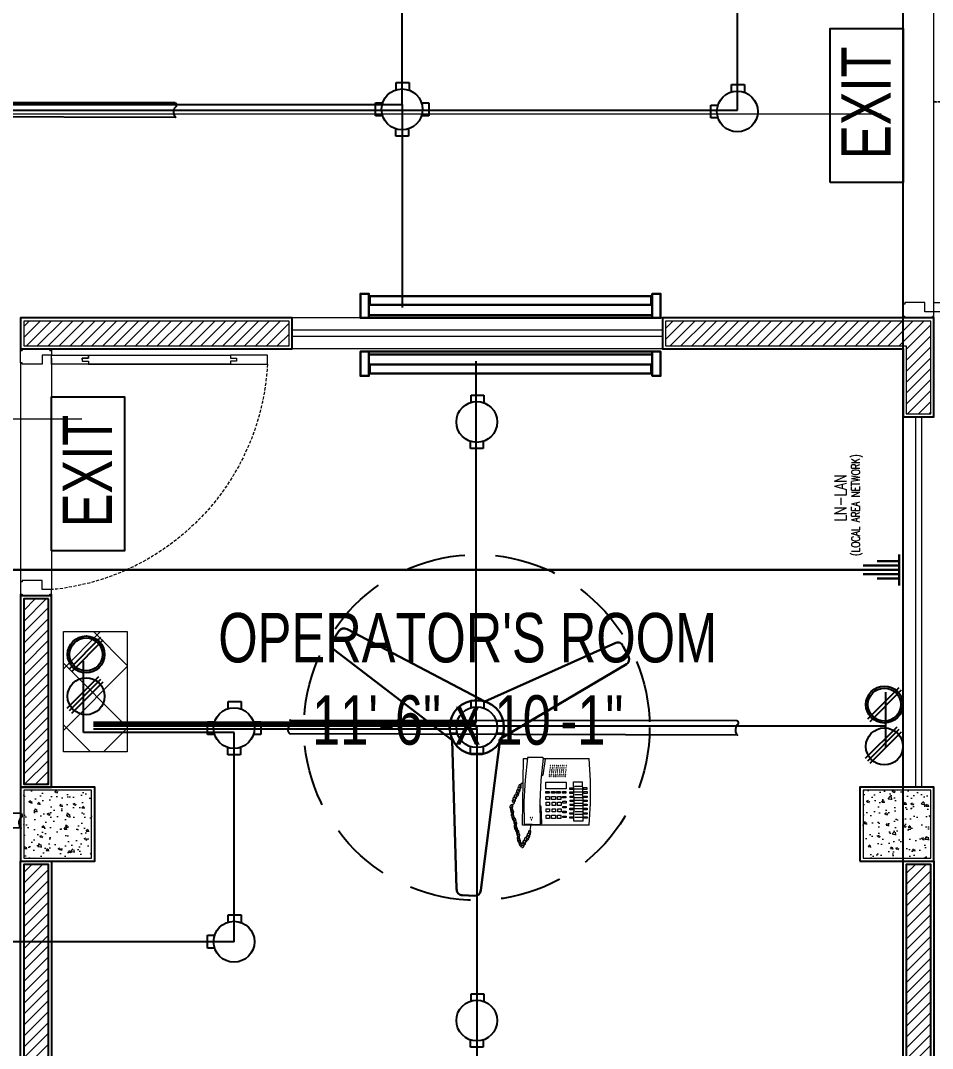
# Model space of a CAD drawing. Header units: inches. Extents: x 12 to 1105, y 9 to 782.
# Drawn here: x 710.6 to 858.3, y 354.4 to 520.8 of the extents above; entities that cross this region are included whole.
import ezdxf

# ---------------------------------------------------------------- set-up
doc = ezdxf.new("R2010")
doc.units = ezdxf.units.IN
doc.header["$MEASUREMENT"] = 0
doc.linetypes.add('DASHED', pattern=[0.75, 0.5, -0.25])
doc.linetypes.add('PHANTOMX2', pattern=[5, 2.5, -0.5, 0.5, -0.5, 0.5, -0.5])
doc.layers.get('Defpoints').update_dxf_attribs({"lineweight": 0})
for name, color, linetype in [('Cables', 7, 'Continuous'), ('COLLUM', 1, 'Continuous'), ('Layer 1', 7, 'Continuous'), ('Sockets', 7, 'Continuous'), ('wall 05', 3, 'Continuous')]:
    doc.layers.add(name, color=color, linetype=linetype)
for name, color, linetype, lineweight in [('dim-8', 18, 'Continuous', 15), ('DOOR', 115, 'Continuous', 15), ('E-CF-Ceiling-Fan', 42, 'Continuous', 30), ('E-LAN', 6, 'Continuous', 30), ('E-WTL-Wall-Tube-Light', 7, 'Continuous', 30), ('Glass', 142, 'Continuous', 9), ('grid', 9, 'Continuous', 13), ('HACTH', 8, 'Continuous', 9), ('Parapet', 6, 'Continuous', 15), ('Plaster Line', 5, 'Continuous', 15), ('Switchboard', 30, 'Continuous', 13), ('Text', 252, 'Continuous', 15), ('WINDOW', 140, 'Continuous', 9)]:
    doc.layers.add(name, color=color, linetype=linetype, lineweight=lineweight)
doc.styles.add('Swiss721', font='swisscl.ttf')
doc.styles.add('TAVE1', font='ROMANS.shx', dxfattribs={"width": 0.75})
pattern_1 = [(45, (-139377.4694, -171258.5526), (-0.8838834765, 0.8838834765), [])]

# ---------------------------------------------------------------- blocks, each defined once
blk = doc.blocks.new('A$C0AFB10A6')
at = {"layer": 'Defpoints'}
for points in [[(0.25, 72), (0.25, 71.75), (0, 71.75), (0, 72)], [(5, 72), (5, 71.75), (4.75, 71.75), (4.75, 72)], [(0.25, 2), (0.25, 2.25), (0, 2.25), (0, 2)], [(5, 2), (5, 2.25), (4.75, 2.25), (4.75, 2)]]:
    blk.add_lwpolyline(points, close=True, dxfattribs=at)
at = {"layer": 'DOOR'}
for points in [[(5, 71), (3.5, 71), (3.5, 69.5), (0.25, 69.5), (0.25, 69.75), (0, 69.75), (0, 71.75), (0.25, 71.75), (0.25, 72), (4.75, 72), (4.75, 71.75), (5, 71.75), (5, 71)], [(10, 70.25), (10, 70), (11, 70), (11, 69.5), (5, 69.5), (5, 71), (11, 71), (11, 70.5), (10, 70.5), (10, 70.25), (10, 70.5), (11, 70.5), (11, 71), (32, 71), (32, 70.5), (33, 70.5), (33, 70), (32, 70), (32, 69.5), (11, 69.5), (40, 69.5), (40, 70), (35.99, 70.5), (35.99, 71), (32, 71)], [(5, 3), (3.5, 3), (3.5, 4.5), (0.25, 4.5), (0.25, 4.25), (0, 4.25), (0, 2.25), (0.25, 2.25), (0.25, 2), (4.75, 2), (4.75, 2.25), (5, 2.25), (5, 3)], [(10, 3.75), (10, 3.5), (11, 3.5), (11, 3), (5, 3), (5, 4.5), (11, 4.5), (11, 4), (10, 4), (10, 3.75), (10, 4), (11, 4), (11, 4.5), (32, 4.5), (32, 4), (33, 4), (33, 3.5), (32, 3.5), (32, 3), (11, 3), (40, 3), (40, 3.5), (35.99, 4), (35.99, 4.5), (32, 4.5)]]:
    blk.add_lwpolyline(points, dxfattribs=at)
at = {"layer": 'DOOR', "linetype": 'DASHED', "lineweight": 0}
for centre, start, end in [((5.83, 71.2), 268.6039, 357.1539), ((5.83, 2.8), 2.8461, 91.3961)]:
    blk.add_arc(centre, 34.21, start, end, dxfattribs=at)
at = {"layer": 'HACTH', "lineweight": 0, "ltscale": 10}
for p, q in [((5, 3), (5, 71)), ((0, 3.03), (0, 69.75))]:
    blk.add_line(p, q, dxfattribs=at)
blk = doc.blocks.new('A$C5AAA0143')
at = {"layer": 'Defpoints'}
for points in [[(-39.75, 5), (-40, 5), (-40, 4.75), (-39.75, 4.75)], [(0, 5), (-0.25, 5), (-0.25, 4.75), (0, 4.75)], [(-39.75, 0.25), (-40, 0.25), (-40, 0), (-39.75, 0)], [(0, 0.25), (-0.25, 0.25), (-0.25, 0), (0, 0)]]:
    blk.add_lwpolyline(points, close=True, dxfattribs=at)
at = {"layer": 'DOOR'}
for points in [[(-1.75, 10), (-2, 10), (-2, 11), (-2.5, 11), (-2.5, 5), (-1, 5), (-1, 11), (-1.5, 11), (-1.5, 10), (-1.75, 10), (-1.5, 10), (-1.5, 11), (-1, 11), (-1, 33.99), (-1.5, 33.99), (-1.5, 34.99), (-2, 34.99), (-2, 33.99), (-2.5, 33.99), (-2.5, 11), (-2.5, 39.99), (-1, 39.99), (-1, 33.99)], [(-39, 5), (-39, 3.5), (-37.5, 3.5), (-37.5, 0.25), (-37.75, 0.25), (-37.75, 0), (-39.75, 0), (-39.75, 0.25), (-40, 0.25), (-40, 4.75), (-39.75, 4.75), (-39.75, 5), (-39, 5)], [(-1, 5), (-1, 3.5), (-2.5, 3.5), (-2.5, 0.25), (-2.25, 0.25), (-2.25, 0), (-0.25, 0), (-0.25, 0.25), (0, 0.25), (0, 4.75), (-0.25, 4.75), (-0.25, 5), (-1, 5)]]:
    blk.add_lwpolyline(points, dxfattribs=at)
at = {"layer": 'DOOR', "linetype": 'DASHED', "lineweight": 0}
blk.add_arc((-0.49, 1.36), 38.68, 92.9729, 174.603, dxfattribs=at)
at = {"layer": 'HACTH', "lineweight": 0, "ltscale": 10}
for p, q in [((-1.5, 5), (-39, 5)), ((-2.25, 0), (-37.75, 0))]:
    blk.add_line(p, q, dxfattribs=at)
blk = doc.blocks.new('CF')
for p, q in [((-23.84, 14.22), (-22.76, 15.89)), ((1.35, 4.29), (-21.39, 16.19)), ((1.35, 4.29), (22.9, 13.97)), ((-4.07, -2.11), (-23.55, 12.84)), ((24.1, 13.48), (25.01, 11.71)), ((3.87, -1.9), (24.71, 10.43)), ((-4.07, -2.11), (-3.33, -26.62)), ((3.87, -1.9), (0.65, -26.82)), ((-0.39, -27.76), (-2.38, -27.66))]:
    blk.add_line(p, q)
for radius in [4.48, 0.0888]:
    blk.add_circle((0, 0), radius)
for centre, radius, start, end in [((-21.93, 15.35), 0.996, 57.1351, 147.1351), ((-23.01, 13.68), 0.996, 147.1351, 237.1351), ((23.21, 13.03), 0.996, 27.1351, 117.1351), ((24.09, 11.25), 1.03, 299.2548, 26.4357), ((-2.33, -26.67), 0.996, 177.1351, 267.1351), ((-0.34, -26.77), 0.996, 267.1351, 357.1351)]:
    blk.add_arc(centre, radius, start, end)
blk = doc.blocks.new('A$C63C712C3')
at = {"ltscale": 2}
for p, q in [((39.8, 42), (33.8, 42)), ((39.8, 15.9), (33.8, 15.9)), ((1230.6, 42), (1236.6, 42)), ((1230.6, 15.9), (1236.6, 15.9))]:
    blk.add_line(p, q, dxfattribs=at)
for points in [[(35.5, 102.6), (0, 102.6), (0, 0), (35.5, 0)], [(35.5, 102.6), (1235.5, 102.6), (1235.5, 90.2), (35.5, 90.2)], [(1235.5, 102.6), (1270.9, 102.6), (1270.9, 0), (1235.5, 0)], [(39.8, 47.6), (1230.6, 47.6), (1230.6, 10.1), (39.8, 10.1)]]:
    blk.add_lwpolyline(points, close=True, dxfattribs=at)
blk = doc.blocks.new('TELEPHONE')
at = {"layer": 'Layer 1', "lineweight": 9}
for points in [[(10.26, 13.32), (10.14, 13.32), (10.08, 13.26), (10.02, 13.26), (9.96, 13.2), (9.9, 13.14), (9.84, 13.08), (9.78, 12.96), (9.78, 12.84), (9.84, 12.72), (9.84, 12.66), (9.9, 12.6), (9.96, 12.54)], [(10.5, 13.62), (10.32, 13.62), (10.26, 13.56), (10.2, 13.5), (10.08, 13.38), (10.08, 13.02), (10.14, 12.9), (10.2, 12.84)], [(10.44, 13.08), (10.44, 13.14), (10.38, 13.2), (10.32, 13.26), (10.26, 13.26), (10.2, 13.32), (10.14, 13.32)], [(10.74, 14.04), (10.68, 14.04), (10.56, 13.98), (10.5, 13.98), (10.32, 13.8), (10.32, 13.5), (10.38, 13.38), (10.38, 13.32), (10.44, 13.26)], [(10.44, 13.26), (10.68, 13.26), (10.68, 13.38), (10.74, 13.38)], [(10.92, 14.4), (10.74, 14.4), (10.62, 14.34), (10.62, 14.28), (10.56, 14.22), (10.5, 14.1), (10.5, 13.86), (10.56, 13.8), (10.62, 13.74), (10.68, 13.68)], [(10.68, 13.5), (10.68, 13.56), (10.62, 13.62), (10.5, 13.62)], [(10.92, 13.92), (10.86, 13.98), (10.8, 14.04), (10.68, 14.04)], [(10.68, 13.68), (10.74, 13.68), (10.74, 13.62), (10.8, 13.62), (10.8, 13.68), (10.86, 13.68), (10.92, 13.74), (10.92, 13.8)], [(10.74, 13.38), (10.74, 13.44), (10.68, 13.5)], [(10.8, 14.1), (10.8, 14.04), (10.98, 14.04), (10.98, 14.1), (11.04, 14.1), (11.04, 14.34)], [(11.1, 13.5), (11.16, 13.5), (11.28, 13.62), (11.28, 13.68), (11.34, 13.68), (11.34, 13.98), (11.28, 13.98), (11.28, 14.04), (11.22, 14.1), (11.16, 14.1), (11.1, 14.16), (10.92, 14.16), (10.86, 14.1), (10.8, 14.1)], [(10.92, 13.8), (10.92, 13.92)], [(11.1, 13.8), (11.04, 13.8), (11.04, 13.74), (10.98, 13.68), (10.98, 13.62), (11.04, 13.56)], [(11.04, 13.56), (11.04, 13.5), (11.1, 13.5)], [(11.16, 13.2), (11.28, 13.2), (11.34, 13.26), (11.46, 13.38), (11.46, 13.56), (11.4, 13.62), (11.4, 13.68), (11.34, 13.74), (11.28, 13.74), (11.28, 13.8), (11.1, 13.8)], [(11.22, 13.5), (11.16, 13.5), (11.1, 13.44)], [(11.1, 13.44), (11.1, 13.26)], [(11.22, 12.96), (11.22, 12.9), (11.4, 12.9), (11.46, 12.96), (11.52, 13.02), (11.52, 13.08), (11.58, 13.14), (11.58, 13.32), (11.52, 13.38), (11.52, 13.44), (11.46, 13.44), (11.4, 13.5), (11.16, 13.5)], [(9.66, 12.06), (9.54, 12.06), (9.42, 11.94), (9.42, 11.7), (9.48, 11.7), (9.48, 11.64), (9.6, 11.64)], [(9.9, 12.48), (9.72, 12.48), (9.48, 12.24), (9.48, 11.88), (9.6, 11.76)], [(10.02, 12.9), (9.9, 12.9), (9.78, 12.84), (9.72, 12.78), (9.66, 12.72), (9.66, 12.66), (9.6, 12.6), (9.6, 12.36), (9.66, 12.24), (9.66, 12.18), (9.72, 12.12)], [(9.6, 11.76), (9.66, 11.7), (9.78, 11.7), (9.78, 11.76), (9.84, 11.76), (9.84, 11.82)], [(9.84, 12), (9.78, 12.06), (9.66, 12.06)], [(9.72, 12.12), (9.96, 12.12), (9.96, 12.18), (10.02, 12.24)], [(9.96, 12.36), (9.96, 12.48), (9.78, 12.48)], [(9.84, 11.82), (9.84, 12)], [(10.02, 12.24), (10.02, 12.3), (9.96, 12.36)], [(10.2, 12.78), (10.14, 12.84), (10.14, 12.9), (10.02, 12.9)], [(10.2, 12.84), (10.38, 12.84), (10.44, 12.9), (10.44, 12.96)], [(10.44, 12.96), (10.44, 13.08)], [(11.1, 13.26), (11.1, 13.2), (11.16, 13.2)], [(11.34, 13.2), (11.28, 13.2), (11.28, 13.14), (11.22, 13.14), (11.22, 12.96)], [(11.34, 12.6), (11.28, 12.54), (11.22, 12.48), (11.22, 12.3)], [(11.22, 12.3), (11.28, 12.3), (11.28, 12.24)], [(11.4, 12.84), (11.28, 12.84), (11.28, 12.78)], [(11.28, 12.24), (11.34, 12.24), (11.4, 12.3), (11.46, 12.3), (11.52, 12.36), (11.52, 12.42), (11.58, 12.48), (11.58, 12.66), (11.52, 12.72), (11.52, 12.78), (11.46, 12.84), (11.4, 12.84)], [(11.28, 12.78), (11.28, 12.66), (11.34, 12.6)], [(11.34, 12.6), (11.46, 12.6), (11.52, 12.66), (11.58, 12.72), (11.64, 12.78), (11.64, 13.02), (11.58, 13.08), (11.52, 13.14), (11.46, 13.2), (11.34, 13.2)], [(11.4, 11.94), (11.46, 11.94), (11.52, 12), (11.58, 12), (11.64, 12.06), (11.64, 12.12), (11.7, 12.18), (11.7, 12.42), (11.64, 12.42), (11.64, 12.48), (11.58, 12.54), (11.52, 12.54), (11.46, 12.6), (11.34, 12.6)], [(11.4, 12.24), (11.34, 12.18), (11.34, 12.06), (11.4, 12)], [(11.46, 11.64), (11.52, 11.64), (11.58, 11.7), (11.64, 11.7), (11.7, 11.76), (11.7, 11.82), (11.76, 11.88), (11.76, 12.06), (11.7, 12.12), (11.7, 12.18), (11.64, 12.24), (11.58, 12.24), (11.52, 12.3), (11.46, 12.3), (11.4, 12.24)], [(11.4, 12), (11.4, 11.94)], [(11.46, 11.94), (11.4, 11.88), (11.4, 11.7)], [(11.4, 11.7), (11.46, 11.7), (11.46, 11.64)], [(11.52, 12), (11.46, 11.94)], [(11.64, 11.28), (11.76, 11.28), (11.82, 11.34), (11.88, 11.4), (11.88, 11.46), (11.94, 11.52), (11.94, 11.7), (11.88, 11.76), (11.88, 11.82), (11.82, 11.82), (11.76, 11.88), (11.52, 11.88)], [(11.7, 11.7), (11.7, 11.64), (11.64, 11.64)], [(0, 10.8), (-0.24, 7.2), (-0.24, 3.6), (0, 0)], [(0, 10.8), (10.8, 10.8)], [(0.96, 10.14), (2.46, 10.14)], [(0.96, 10.14), (0.96, 6.96), (1.08, 3.78)], [(2.46, 10.14), (2.4, 6.96), (2.52, 3.78)], [(7.44, -0.06), (7.8, 3.48), (7.98, 7.02), (7.92, 10.62)], [(7.68, 10.5), (7.92, 10.68)], [(7.68, 10.5), (7.74, 7.8), (7.98, 7.5)], [(7.98, 10.68), (7.92, 10.68), (7.92, 10.62)], [(10.44, 10.56), (7.98, 10.68)], [(9.42, 10.68), (9.6, 11.64)], [(9.96, -0.12), (10.38, 3.42), (10.56, 6.96), (10.5, 10.5)], [(10.5, 10.5), (10.5, 10.56), (10.44, 10.56)], [(10.8, 10.8), (10.62, 0)], [(11.64, 11.58), (11.58, 11.52)], [(11.58, 11.52), (11.58, 11.34)], [(11.58, 11.34), (11.58, 11.28), (11.64, 11.28)], [(11.76, 10.98), (11.82, 10.98), (11.88, 11.04), (11.94, 11.04), (12, 11.1), (12, 11.16), (12.06, 11.22), (12.06, 11.4), (12, 11.46), (12, 11.52), (11.94, 11.52), (11.88, 11.58), (11.82, 11.58), (11.76, 11.64), (11.7, 11.64), (11.64, 11.58), (11.7, 11.58)], [(11.76, 11.28), (11.7, 11.22), (11.7, 11.04)], [(11.7, 11.04), (11.76, 10.98)], [(11.76, 10.62), (11.7, 10.56), (11.7, 10.38)], [(11.7, 10.38), (11.76, 10.38), (11.76, 10.32)], [(11.82, 11.34), (11.82, 11.28), (11.76, 11.28)], [(11.88, 10.92), (11.76, 10.92), (11.76, 10.86)], [(11.76, 10.32), (11.82, 10.32), (11.88, 10.38), (11.94, 10.38), (12, 10.44), (12, 10.5), (12.06, 10.56), (12.06, 10.74), (12, 10.8), (12, 10.86), (11.94, 10.92), (11.88, 10.92)], [(11.76, 10.86), (11.76, 10.74)], [(11.76, 10.74), (11.82, 10.68)], [(11.82, 10.68), (11.76, 10.62)], [(11.82, 10.68), (11.94, 10.68), (12.06, 10.8), (12.12, 10.86), (12.12, 11.1), (12.06, 11.16), (12, 11.22), (12, 11.28), (11.88, 11.28), (11.82, 11.34)], [(11.88, 10.08), (11.88, 10.02), (11.94, 10.02), (12, 10.08), (12.06, 10.08), (12.12, 10.14), (12.12, 10.2), (12.18, 10.26), (12.18, 10.5), (12.12, 10.5), (12.12, 10.56), (12.06, 10.62), (12, 10.62), (11.94, 10.68), (11.82, 10.68)], [(11.94, 10.38), (11.88, 10.38), (11.88, 10.32), (11.82, 10.26), (11.82, 10.14), (11.88, 10.08)], [(11.94, 10.02), (11.88, 9.96), (11.88, 9.84), (11.94, 9.78), (11.94, 9.72)], [(11.94, 9.72), (12, 9.72), (12.06, 9.78), (12.12, 9.78), (12.18, 9.84), (12.18, 9.9), (12.24, 9.96), (12.24, 10.2), (12.18, 10.2), (12.18, 10.26), (12.12, 10.32), (12.06, 10.32), (12, 10.38), (11.94, 10.38)], [(12, 10.08), (11.94, 10.02)], [(12.12, 9.42), (12.18, 9.42), (12.24, 9.48), (12.3, 9.48), (12.36, 9.54), (12.42, 9.6), (12.42, 9.84), (12.36, 9.9), (12.36, 9.96), (12.3, 9.96), (12.24, 10.02), (12.18, 10.02), (12.12, 10.08), (12.06, 10.08), (12, 10.02)], [(0.84, 9.42), (0.3, 9.42), (0.3, 9.66), (0.84, 9.66)], [(0.84, 8.76), (0.3, 8.76), (0.3, 9), (0.84, 9)], [(0.84, 9.66), (0.84, 9.42)], [(0.84, 9), (0.84, 8.76)], [(2.28, 9.48), (1.08, 9.48)], [(2.28, 9), (1.08, 9)], [(2.28, 8.58), (1.08, 8.58)], [(3.12, 9.42), (2.58, 9.42), (2.58, 9.66), (3.12, 9.66)], [(3.12, 8.76), (2.58, 8.76), (2.58, 9), (3.12, 9)], [(3.12, 9.66), (3.12, 9.42)], [(3.12, 9), (3.12, 8.76)], [(4.26, 9.3), (3.72, 9.3), (3.72, 9.54), (4.26, 9.54)], [(4.26, 8.52), (3.72, 8.52), (3.72, 8.76), (4.26, 8.76)], [(4.26, 9.54), (4.26, 9.3)], [(4.26, 8.76), (4.26, 8.52)], [(4.5, 8.64), (5.04, 8.64)], [(4.5, 8.16), (4.5, 8.64)], [(4.56, 9.72), (5.1, 9.72)], [(4.56, 9.18), (4.56, 9.72)], [(5.1, 9.18), (4.56, 9.18)], [(5.04, 8.64), (5.04, 8.16)], [(5.1, 9.72), (5.1, 9.18)], [(6.06, 9.18), (5.46, 9.18), (5.46, 9.72), (6.06, 9.72)], [(6, 8.16), (5.46, 8.16), (5.46, 8.64), (6, 8.64)], [(6, 8.64), (6, 8.16)], [(6.06, 9.72), (6.06, 9.18)], [(6.96, 9.18), (6.42, 9.18), (6.42, 9.72), (6.96, 9.72)], [(6.96, 8.16), (6.42, 8.16), (6.42, 8.64), (6.96, 8.64)], [(6.96, 9.72), (6.96, 9.18)], [(6.96, 8.64), (6.96, 8.16)], [(9.24, 9.6), (9.18, 9.6), (9.18, 9.54), (9.24, 9.54), (9.24, 9.6)], [(9.18, 9.6), (9.18, 9.6)], [(9.3, 9.9), (9.36, 9.84), (9.36, 9.9), (9.3, 9.9)], [(9.54, 9.6), (9.48, 9.6), (9.48, 9.54), (9.54, 9.54), (9.54, 9.6)], [(9.48, 9.6), (9.48, 9.6)], [(12.12, 9.72), (12.06, 9.66), (12.06, 9.48)], [(12.06, 9.48), (12.12, 9.48), (12.12, 9.42)], [(12.18, 9.78), (12.12, 9.72)], [(12.3, 9.48), (12.3, 9.42), (12.24, 9.42), (12.24, 9.36), (12.18, 9.3), (12.18, 9.24), (12.24, 9.18)], [(12.3, 8.82), (12.24, 8.76), (12.24, 8.7), (12.18, 8.64), (12.18, 8.58), (12.24, 8.52)], [(12.36, 9.06), (12.3, 9.06), (12.24, 9)], [(12.24, 9), (12.24, 8.94), (12.3, 8.88), (12.3, 8.82), (12.36, 8.82)], [(12.24, 8.52), (12.24, 8.46), (12.3, 8.46)], [(12.36, 8.82), (12.42, 8.82), (12.42, 8.88), (12.48, 8.88), (12.6, 9), (12.6, 9.24), (12.54, 9.3), (12.54, 9.36), (12.48, 9.42), (12.42, 9.42), (12.36, 9.48), (12.3, 9.48)], [(12.3, 8.46), (12.36, 8.46), (12.42, 8.52), (12.48, 8.58), (12.54, 8.64), (12.54, 8.94), (12.42, 9.06), (12.36, 9.06)], [(12.42, 8.52), (12.36, 8.46)], [(12.36, 8.46), (12.36, 8.22)], [(0.84, 8.04), (0.3, 8.04), (0.3, 8.28), (0.84, 8.28)], [(0.84, 7.38), (0.3, 7.38), (0.3, 7.62), (0.84, 7.62)], [(0.84, 6.72), (0.3, 6.72), (0.3, 6.96), (0.84, 6.96)], [(0.84, 8.28), (0.84, 8.04)], [(0.84, 7.62), (0.84, 7.38)], [(0.84, 6.96), (0.84, 6.72)], [(2.28, 8.1), (1.08, 8.1)], [(2.28, 7.62), (1.08, 7.62)], [(2.28, 7.2), (1.08, 7.2)], [(2.28, 6.72), (1.08, 6.72)], [(3.06, 7.38), (2.52, 7.38), (2.52, 7.62), (3.06, 7.62)], [(3.06, 6.72), (2.52, 6.72), (2.52, 6.96), (3.06, 6.96)], [(3.12, 8.04), (2.58, 8.04), (2.58, 8.28), (3.12, 8.28)], [(3.06, 7.62), (3.06, 7.38)], [(3.06, 6.96), (3.06, 6.72)], [(3.12, 8.28), (3.12, 8.04)], [(4.26, 7.74), (3.72, 7.74), (3.72, 7.98), (4.26, 7.98)], [(4.26, 6.9), (3.72, 6.9), (3.72, 7.2), (4.26, 7.2)], [(4.26, 7.98), (4.26, 7.74)], [(4.26, 7.2), (4.26, 6.9)], [(5.04, 8.16), (4.5, 8.16)], [(4.5, 7.62), (5.1, 7.62)], [(4.5, 7.08), (4.5, 7.62)], [(5.1, 7.08), (4.5, 7.08)], [(5.1, 7.62), (5.1, 7.08)], [(6, 7.08), (5.46, 7.08), (5.46, 7.62), (6, 7.62)], [(6, 7.62), (6, 7.08)], [(6.96, 7.08), (6.42, 7.08), (6.42, 7.62), (6.96, 7.62)], [(6.96, 7.62), (6.96, 7.08)], [(12.18, 6.66), (12.06, 6.66), (12, 6.6), (11.94, 6.6), (11.88, 6.54), (11.82, 6.48), (11.76, 6.42), (11.76, 6.36), (11.7, 6.24), (11.7, 6.18), (11.76, 6.12), (11.76, 6), (11.88, 5.88)], [(12.36, 7.08), (12.3, 7.02), (12.12, 7.02), (12.06, 6.96), (12, 6.9), (11.94, 6.84), (11.94, 6.48), (12, 6.42), (12, 6.36), (12.06, 6.3)], [(12.36, 7.44), (12.3, 7.44), (12.12, 7.26), (12.12, 7.2), (12.06, 7.14), (12.06, 6.9), (12.12, 6.84), (12.18, 6.78), (12.24, 6.72)], [(12.3, 6.54), (12.3, 6.6), (12.24, 6.6), (12.24, 6.66), (12.12, 6.66)], [(12.48, 6.96), (12.42, 6.96), (12.42, 7.02), (12.36, 7.02), (12.36, 7.08), (12.3, 7.08), (12.24, 7.02)], [(12.24, 6.72), (12.24, 6.66), (12.36, 6.66), (12.36, 6.72), (12.42, 6.72), (12.48, 6.78), (12.48, 6.84)], [(12.36, 8.22), (12.36, 8.16), (12.42, 8.16)], [(12.48, 7.86), (12.42, 7.86), (12.36, 7.8)], [(12.36, 7.8), (12.36, 7.5), (12.42, 7.5)], [(12.42, 7.5), (12.6, 7.5), (12.72, 7.62), (12.78, 7.62), (12.78, 7.68), (12.84, 7.74), (12.84, 7.92), (12.78, 7.98), (12.78, 8.04), (12.72, 8.1), (12.66, 8.16), (12.6, 8.16), (12.48, 8.22)], [(12.48, 8.22), (12.42, 8.22), (12.42, 8.16)], [(12.42, 8.16), (12.42, 7.92)], [(12.42, 7.92), (12.42, 7.86), (12.48, 7.86)], [(12.48, 6.84), (12.48, 6.96)], [(0.84, 6.06), (0.3, 6.06), (0.3, 6.3), (0.84, 6.3)], [(0.84, 5.34), (0.3, 5.34), (0.3, 5.64), (0.84, 5.64)], [(0.84, 6.3), (0.84, 6.06)], [(0.84, 5.64), (0.84, 5.34)], [(2.28, 6.3), (1.08, 6.3)], [(2.28, 5.82), (1.08, 5.82)], [(2.34, 5.4), (1.08, 5.4)], [(3.06, 6.06), (2.52, 6.06), (2.52, 6.3), (3.06, 6.3)], [(3.12, 5.4), (2.58, 5.4), (2.58, 5.64), (3.12, 5.64)], [(3.06, 6.3), (3.06, 6.06)], [(3.12, 5.64), (3.12, 5.4)], [(4.32, 6.12), (3.78, 6.12), (3.78, 6.36), (4.32, 6.36)], [(4.32, 5.34), (3.78, 5.34), (3.78, 5.58), (4.32, 5.58)], [(4.32, 6.36), (4.32, 6.12)], [(4.32, 5.58), (4.32, 5.34)], [(4.56, 6.6), (5.1, 6.6)], [(4.56, 6.12), (4.56, 6.6)], [(5.1, 6.12), (4.56, 6.12)], [(4.68, 5.58), (5.28, 5.58)], [(4.68, 5.34), (4.68, 5.58)], [(5.28, 5.34), (4.68, 5.34)], [(5.1, 6.6), (5.1, 6.12)], [(5.28, 5.58), (5.28, 5.34)], [(6.06, 6.12), (5.46, 6.12), (5.46, 6.6), (6.06, 6.6)], [(6.06, 5.34), (5.52, 5.34), (5.52, 5.58), (6.06, 5.58)], [(6.06, 6.6), (6.06, 6.12)], [(6.06, 5.58), (6.06, 5.34)], [(7.02, 6.12), (6.42, 6.12), (6.42, 6.6), (7.02, 6.6)], [(7.02, 5.34), (6.48, 5.34), (6.48, 5.58), (7.02, 5.58)], [(7.02, 6.6), (7.02, 6.12)], [(7.02, 5.58), (7.02, 5.34)], [(11.46, 5.04), (11.34, 5.04), (11.28, 4.98), (11.22, 4.98), (10.98, 4.74), (10.98, 4.56), (11.04, 4.5), (11.04, 4.38), (11.16, 4.26)], [(11.58, 5.46), (11.52, 5.46), (11.4, 5.4), (11.34, 5.4), (11.28, 5.34), (11.22, 5.28), (11.16, 5.22), (11.16, 4.8), (11.28, 4.68)], [(11.76, 5.82), (11.64, 5.82), (11.52, 5.76), (11.46, 5.76), (11.4, 5.7), (11.4, 5.58), (11.34, 5.52), (11.34, 5.28), (11.4, 5.22), (11.46, 5.16), (11.46, 5.1)], [(11.52, 4.92), (11.52, 4.98), (11.46, 4.98), (11.46, 5.04), (11.34, 5.04)], [(11.94, 6.24), (11.76, 6.24), (11.7, 6.18), (11.46, 5.94), (11.46, 5.76), (11.52, 5.7), (11.52, 5.64), (11.58, 5.52), (11.64, 5.52)], [(11.46, 5.1), (11.52, 5.1), (11.52, 5.04), (11.64, 5.04), (11.64, 5.1), (11.7, 5.1), (11.7, 5.16), (11.76, 5.16), (11.76, 5.22)], [(11.76, 5.34), (11.7, 5.34), (11.7, 5.4), (11.64, 5.4), (11.64, 5.46), (11.52, 5.46)], [(11.64, 5.52), (11.64, 5.46), (11.82, 5.46), (11.82, 5.52), (11.88, 5.52), (11.88, 5.7)], [(11.88, 5.7), (11.88, 5.76), (11.82, 5.76), (11.82, 5.82), (11.7, 5.82)], [(11.76, 5.22), (11.76, 5.34)], [(12.12, 6.12), (12.12, 6.18), (12.06, 6.18), (12.06, 6.24), (11.94, 6.24)], [(12.06, 6.3), (12.12, 6.3), (12.18, 6.24), (12.24, 6.3), (12.3, 6.3), (12.3, 6.36), (12.36, 6.42), (12.36, 6.48), (12.3, 6.54)], [(0.9, 4.68), (0.36, 4.68), (0.36, 4.98), (0.9, 4.98)], [(0.9, 4.98), (0.9, 4.68)], [(2.52, 3.78), (1.08, 3.78)], [(2.34, 4.92), (1.14, 4.92)], [(2.34, 4.44), (1.14, 4.44)], [(3.12, 4.74), (2.58, 4.74), (2.58, 4.98), (3.12, 4.98)], [(3.12, 4.98), (3.12, 4.74)], [(3.72, 4.92), (7.02, 4.92)], [(3.72, 3.84), (3.72, 4.92)], [(7.02, 3.84), (3.72, 3.84)], [(7.02, 4.92), (7.02, 3.84)], [(11.1, 4.14), (10.68, 3.84)], [(11.22, 4.62), (11.1, 4.62), (10.98, 4.5), (10.98, 4.26), (11.04, 4.2), (11.1, 4.2), (11.1, 4.14)], [(11.16, 4.26), (11.34, 4.26), (11.34, 4.32), (11.4, 4.32), (11.4, 4.5)], [(11.4, 4.5), (11.4, 4.56), (11.34, 4.56), (11.34, 4.62), (11.22, 4.62)], [(11.28, 4.68), (11.52, 4.68), (11.52, 4.8)], [(11.52, 4.8), (11.52, 4.92)], [(3.72, 1.8), (3.78, 1.8), (3.78, 1.86), (3.72, 1.86), (3.72, 1.8)], [(3.78, 2.16), (3.84, 2.16), (3.84, 2.22), (3.78, 2.22), (3.78, 2.16)], [(3.84, 2.82), (3.9, 2.82), (3.9, 2.88), (3.84, 2.88), (3.84, 2.82)], [(4.08, 1.8), (4.14, 1.8), (4.14, 1.86), (4.08, 1.86), (4.08, 1.8)], [(4.14, 2.16), (4.2, 2.16), (4.2, 2.22), (4.14, 2.22), (4.14, 2.16)], [(4.2, 2.82), (4.26, 2.82), (4.26, 2.88), (4.2, 2.88), (4.2, 2.82)], [(4.38, 1.8), (4.44, 1.8), (4.44, 1.86), (4.38, 1.86), (4.38, 1.8)], [(4.44, 2.16), (4.5, 2.16), (4.5, 2.22), (4.44, 2.22), (4.44, 2.16)], [(4.5, 2.82), (4.56, 2.82), (4.56, 2.88), (4.5, 2.88), (4.5, 2.82)], [(4.74, 2.16), (4.8, 2.16), (4.8, 2.22), (4.74, 2.22), (4.74, 2.16)], [(4.74, 1.8), (4.8, 1.8), (4.8, 1.86), (4.74, 1.86), (4.74, 1.8)], [(4.8, 2.52), (4.86, 2.52), (4.86, 2.58), (4.8, 2.58), (4.8, 2.52)], [(4.86, 2.82), (4.92, 2.82), (4.92, 2.88), (4.86, 2.88), (4.86, 2.82)], [(5.04, 1.8), (5.1, 1.8), (5.1, 1.86), (5.04, 1.86), (5.04, 1.8)], [(5.1, 2.52), (5.16, 2.52), (5.16, 2.58), (5.1, 2.52)], [(5.1, 2.16), (5.16, 2.16), (5.16, 2.22), (5.1, 2.22), (5.1, 2.16)], [(5.16, 2.82), (5.22, 2.82), (5.22, 2.88), (5.16, 2.88), (5.16, 2.82)], [(5.34, 1.8), (5.4, 1.8), (5.4, 1.86), (5.34, 1.86), (5.34, 1.8)], [(5.4, 2.16), (5.46, 2.16), (5.46, 2.22), (5.4, 2.22), (5.4, 2.16)], [(5.46, 2.82), (5.52, 2.82), (5.52, 2.88), (5.46, 2.88), (5.46, 2.82)], [(5.64, 1.8), (5.7, 1.8), (5.7, 1.86), (5.64, 1.86), (5.64, 1.8)], [(5.7, 2.16), (5.76, 2.16), (5.76, 2.22), (5.7, 2.22), (5.7, 2.16)], [(5.76, 2.82), (5.82, 2.82), (5.82, 2.88), (5.76, 2.88), (5.76, 2.82)], [(5.76, 2.52), (5.82, 2.52), (5.76, 2.58), (5.76, 2.52)], [(6, 2.16), (6.06, 2.16), (6.06, 2.22), (6, 2.22), (6, 2.16)], [(6, 1.8), (6.06, 1.8), (6.06, 1.86), (6, 1.86), (6, 1.8)], [(6.06, 2.52), (6.12, 2.52), (6.12, 2.58), (6.06, 2.58), (6.06, 2.52)], [(6.12, 2.82), (6.18, 2.82), (6.18, 2.88), (6.12, 2.88), (6.12, 2.82)], [(6.3, 1.8), (6.36, 1.8), (6.36, 1.86), (6.3, 1.86), (6.3, 1.8)], [(6.36, 2.16), (6.42, 2.16), (6.42, 2.22), (6.36, 2.22), (6.36, 2.16)], [(6.42, 2.82), (6.48, 2.82), (6.48, 2.88), (6.42, 2.88), (6.42, 2.82)], [(7.14, 0.12), (7.5, 2.7)], [(7.5, 2.7), (7.74, 2.88)], [(7.32, 0), (0, 0)], [(3.72, 1.2), (3.66, 1.2), (3.66, 1.14), (3.72, 1.14), (3.72, 1.2)], [(3.66, 1.2), (3.66, 1.2)], [(3.72, 1.5), (3.78, 1.5), (3.72, 1.56), (3.72, 1.5)], [(4.08, 1.2), (4.02, 1.2), (4.02, 1.14), (4.08, 1.14), (4.08, 1.2)], [(4.02, 1.2), (4.02, 1.2)], [(4.38, 1.2), (4.32, 1.2), (4.32, 1.14), (4.38, 1.14), (4.38, 1.2)], [(4.32, 1.2), (4.32, 1.2)], [(4.38, 1.5), (4.44, 1.5), (4.38, 1.56), (4.38, 1.5)], [(4.68, 1.2), (4.62, 1.2), (4.62, 1.14), (4.68, 1.14), (4.68, 1.2)], [(4.62, 1.2), (4.62, 1.2)], [(4.68, 1.5), (4.74, 1.5), (4.74, 1.56), (4.68, 1.56), (4.68, 1.5)], [(4.92, 1.2), (4.98, 1.2), (4.98, 1.14), (5.04, 1.2), (4.92, 1.2)], [(5.34, 1.2), (5.28, 1.2), (5.28, 1.14), (5.34, 1.14), (5.34, 1.2)], [(5.28, 1.2), (5.28, 1.2)], [(5.64, 1.2), (5.58, 1.2), (5.58, 1.14), (5.64, 1.14), (5.64, 1.2)], [(5.58, 1.2), (5.58, 1.2)], [(5.64, 1.5), (5.7, 1.5), (5.64, 1.56), (5.64, 1.5)], [(5.94, 1.2), (5.88, 1.2), (5.88, 1.14), (5.94, 1.14), (5.94, 1.2)], [(5.88, 1.2), (5.88, 1.2)], [(5.94, 1.5), (6, 1.5), (6, 1.56), (5.94, 1.56), (5.94, 1.5)], [(6.3, 1.2), (6.24, 1.2), (6.24, 1.14), (6.3, 1.14), (6.3, 1.2)], [(6.24, 1.2), (6.24, 1.2)], [(7.44, -0.12), (7.14, 0.12)], [(10.62, 0), (10.02, 0)], [(7.44, -0.06), (7.44, -0.12), (7.5, -0.18)], [(7.5, -0.18), (9.96, -0.18), (9.96, -0.12)]]:
    blk.add_lwpolyline(points, dxfattribs=at)
for points, knots in [([(9.96, 12.54), (9.96, 12.54), (10.02, 12.54), (10.02, 12.54), (10.18, 12.52), (10.22, 12.56), (10.2, 12.72), (10.2, 12.72), (10.2, 12.78), (10.2, 12.78)], [0, 0, 0, 0, 1, 1, 1, 2, 2, 2, 3, 3, 3, 3]), ([(12.24, 9.18), (12.24, 9.18), (12.24, 9.12), (12.24, 9.12), (12.24, 9.12), (12.36, 9.12), (12.36, 9.12), (12.5, 9.29), (12.56, 9.22), (12.54, 9.42), (12.54, 9.42), (12.54, 9.6), (12.54, 9.6), (12.54, 9.6), (12.48, 9.66), (12.48, 9.66), (12.48, 9.66), (12.42, 9.72), (12.42, 9.72), (12.42, 9.72), (12.3, 9.72), (12.3, 9.72), (12.3, 9.72), (12.24, 9.78), (12.24, 9.78), (12.24, 9.78), (12.18, 9.78), (12.18, 9.78), (12.18, 9.78), (12.12, 9.72), (12.12, 9.72)], [0, 0, 0, 0, 1, 1, 1, 2, 2, 2, 3, 3, 3, 4, 4, 4, 5, 5, 5, 6, 6, 6, 7, 7, 7, 8, 8, 8, 9, 9, 9, 10, 10, 10, 10]), ([(12.42, 8.16), (12.42, 8.16), (12.48, 8.16), (12.48, 8.16), (12.75, 8.43), (12.64, 8.25), (12.66, 8.64), (12.66, 8.64), (12.66, 8.7), (12.66, 8.7), (12.66, 8.7), (12.6, 8.7), (12.6, 8.7), (12.6, 8.7), (12.54, 8.76), (12.54, 8.76), (12.54, 8.76), (12.48, 8.82), (12.48, 8.82), (12.48, 8.82), (12.3, 8.82), (12.3, 8.82)], [0, 0, 0, 0, 1, 1, 1, 2, 2, 2, 3, 3, 3, 4, 4, 4, 5, 5, 5, 6, 6, 6, 7, 7, 7, 7]), ([(12.48, 7.86), (12.48, 7.86), (12.54, 7.86), (12.54, 7.86), (12.81, 8.13), (12.7, 7.96), (12.72, 8.34), (12.72, 8.34), (12.72, 8.4), (12.72, 8.4), (12.72, 8.4), (12.66, 8.4), (12.66, 8.4), (12.66, 8.4), (12.6, 8.46), (12.6, 8.46), (12.6, 8.46), (12.54, 8.46), (12.54, 8.46), (12.54, 8.46), (12.48, 8.52), (12.48, 8.52), (12.48, 8.52), (12.42, 8.52), (12.42, 8.52)], [0, 0, 0, 0, 1, 1, 1, 2, 2, 2, 3, 3, 3, 4, 4, 4, 5, 5, 5, 6, 6, 6, 7, 7, 7, 8, 8, 8, 8]), ([(12.36, 7.44), (12.36, 7.44), (12.42, 7.44), (12.42, 7.44), (12.6, 7.63), (12.52, 7.49), (12.54, 7.8), (12.54, 7.8), (12.48, 7.86), (12.48, 7.86)], [0, 0, 0, 0, 1, 1, 1, 2, 2, 2, 3, 3, 3, 3]), ([(11.88, 5.88), (11.88, 5.88), (11.94, 5.88), (11.94, 5.88), (12.1, 5.86), (12.14, 5.9), (12.12, 6.06), (12.12, 6.06), (12.12, 6.12), (12.12, 6.12)], [0, 0, 0, 0, 1, 1, 1, 2, 2, 2, 3, 3, 3, 3]), ([(3.84, 2.52), (3.84, 2.52), (3.9, 2.52), (3.9, 2.52), (3.9, 2.52), (3.84, 2.52), (3.84, 2.52), (3.84, 2.52), (3.84, 2.58), (3.84, 2.58), (3.84, 2.58), (3.84, 2.52), (3.84, 2.52)], [0, 0, 0, 0, 1, 1, 1, 2, 2, 2, 3, 3, 3, 4, 4, 4, 4]), ([(4.14, 2.52), (4.14, 2.52), (4.2, 2.52), (4.2, 2.52), (4.2, 2.52), (4.2, 2.58), (4.2, 2.58), (4.2, 2.58), (4.2, 2.52), (4.2, 2.52), (4.2, 2.52), (4.14, 2.52), (4.14, 2.52)], [0, 0, 0, 0, 1, 1, 1, 2, 2, 2, 3, 3, 3, 4, 4, 4, 4]), ([(4.5, 2.52), (4.5, 2.52), (4.56, 2.52), (4.56, 2.52), (4.56, 2.52), (4.5, 2.52), (4.5, 2.52), (4.5, 2.52), (4.5, 2.58), (4.5, 2.58), (4.5, 2.58), (4.5, 2.52), (4.5, 2.52)], [0, 0, 0, 0, 1, 1, 1, 2, 2, 2, 3, 3, 3, 4, 4, 4, 4]), ([(5.4, 2.52), (5.4, 2.52), (5.46, 2.52), (5.46, 2.52), (5.46, 2.52), (5.46, 2.58), (5.46, 2.58), (5.46, 2.58), (5.46, 2.52), (5.46, 2.52), (5.46, 2.52), (5.4, 2.52), (5.4, 2.52)], [0, 0, 0, 0, 1, 1, 1, 2, 2, 2, 3, 3, 3, 4, 4, 4, 4]), ([(6.36, 2.52), (6.36, 2.52), (6.42, 2.52), (6.42, 2.52), (6.42, 2.52), (6.42, 2.58), (6.42, 2.58), (6.42, 2.58), (6.42, 2.52), (6.42, 2.52), (6.42, 2.52), (6.36, 2.52), (6.36, 2.52)], [0, 0, 0, 0, 1, 1, 1, 2, 2, 2, 3, 3, 3, 4, 4, 4, 4]), ([(4.02, 1.5), (4.02, 1.5), (4.08, 1.5), (4.08, 1.5), (4.08, 1.5), (4.08, 1.56), (4.08, 1.56), (4.08, 1.56), (4.08, 1.5), (4.08, 1.5), (4.08, 1.5), (4.02, 1.5), (4.02, 1.5)], [0, 0, 0, 0, 1, 1, 1, 2, 2, 2, 3, 3, 3, 4, 4, 4, 4]), ([(4.98, 1.5), (4.98, 1.5), (5.04, 1.5), (5.04, 1.5), (5.04, 1.5), (5.04, 1.56), (5.04, 1.56), (5.04, 1.56), (5.04, 1.5), (5.04, 1.5), (5.04, 1.5), (4.98, 1.5), (4.98, 1.5)], [0, 0, 0, 0, 1, 1, 1, 2, 2, 2, 3, 3, 3, 4, 4, 4, 4]), ([(5.28, 1.5), (5.28, 1.5), (5.34, 1.5), (5.34, 1.5), (5.34, 1.5), (5.34, 1.56), (5.34, 1.56), (5.34, 1.56), (5.34, 1.5), (5.34, 1.5), (5.34, 1.5), (5.28, 1.5), (5.28, 1.5)], [0, 0, 0, 0, 1, 1, 1, 2, 2, 2, 3, 3, 3, 4, 4, 4, 4]), ([(6.24, 1.5), (6.24, 1.5), (6.3, 1.5), (6.3, 1.5), (6.3, 1.5), (6.3, 1.56), (6.3, 1.56), (6.3, 1.56), (6.3, 1.5), (6.3, 1.5), (6.3, 1.5), (6.24, 1.5), (6.24, 1.5)], [0, 0, 0, 0, 1, 1, 1, 2, 2, 2, 3, 3, 3, 4, 4, 4, 4])]:
    blk.add_open_spline(points, degree=3, knots=knots, dxfattribs=at)
blk = doc.blocks.new('ASDSAETR')
for p, q in [((51404, -7188.31), (51404, -7197.3)), ((51404, -7190.29), (51410.36, -7190.29)), ((51404, -7191.55), (51414.43, -7191.55)), ((51404, -7192.81), (51418.49, -7192.81)), ((51404, -7194.07), (51414.43, -7194.07)), ((51404, -7195.33), (51410.36, -7195.33))]:
    blk.add_line(p, q)

msp = doc.modelspace()

# ---------------------------------------------------------------- hatches: boundary and pattern name
at = {"layer": 'HACTH', "lineweight": 0}
h = msp.add_hatch(dxfattribs=at)
h.set_pattern_fill('ANSI31', color=256, scale=10, style=0)
h.set_pattern_definition(pattern_1)
h.paths.add_polyline_path([(715.08, 427.16), (711.08, 427.16), (711.08, 397.16), (715.08, 397.16)])
h.paths.add_polyline_path([(754.08, 468.16), (754.08, 472.16), (711.08, 472.16), (711.08, 468.16)])
h.paths.add_polyline_path([(815.08, 472.16), (815.08, 468.16), (854.08, 468.16), (854.08, 457.16), (858.08, 457.16), (858.08, 472.16)])
h = msp.add_hatch(dxfattribs=at)
h.set_pattern_fill('AR-CONC', color=256, scale=0.5, style=0)
h.set_pattern_definition([(50, (-134709.6302, -172149.6654), (3.586300913, -0.313760675), [0.375, -4.125]), (355, (-134709.6302, -172149.6654), (-0.69375667, 3.76096067), [0.3, -3.3]), (100.4514, (-134709.3314, -172149.6916), (2.89254691, 3.44719771), [0.31870095, -3.50571056]), (46.1842, (-134709.63, -172148.6654), (5.33620524, -0.82759507), [0.5625, -6.1875]), (96.6356, (-134709.1855, -172148.7344), (4.67331353, 4.87058935), [0.47805144, -5.258565]), (351.1842, (-134709.63, -172148.6654), (4.67330973, 4.870593), [0.45, -4.95]), (21, (-134709.1302, -172148.9154), (2.98453526, -2.013094453), [0.375, -4.125]), (326, (-134709.1302, -172148.9154), (1.21657666, 3.625750225), [0.3, -3.3]), (71.4514, (-134708.8815, -172149.0832), (4.201113143, 1.612652484), [0.31870095, -3.50571056]), (37.5, (-134709.6302, -172149.6654), (0.0607992766, 1.664469269), [0, -3.26, 0, -3.35, 0, -3.3125]), (7.5, (-134709.6302, -172149.6654), (1.315347687, 1.97205856), [0, -1.91, 0, -3.185, 0, -1.2625]), (327.5, (-134710.7452, -172149.6654), (2.669112181, -0.112774359), [0, -1.25, 0, -3.9, 0, -5.175]), (317.5, (-134711.2452, -172149.6654), (2.915930847, 0.500524912), [0, -1.625, 0, -2.59, 0, -3.675])])
h.paths.add_polyline_path([(722.08, 396.16), (711.08, 396.16), (711.08, 385.16), (722.08, 385.16)])
h = msp.add_hatch(dxfattribs=at)
h.set_pattern_fill('AR-CONC', color=256, scale=0.5, style=0)
h.set_pattern_definition([(50, (-134738.6302, -172149.6654), (3.586300913, -0.313760675), [0.375, -4.125]), (355, (-134738.6302, -172149.6654), (-0.69375667, 3.76096067), [0.3, -3.3]), (100.4514, (-134738.3314, -172149.6916), (2.89254691, 3.44719771), [0.31870095, -3.50571056]), (46.1842, (-134738.63, -172148.6654), (5.33620524, -0.82759507), [0.5625, -6.1875]), (96.6356, (-134738.1855, -172148.7344), (4.67331353, 4.87058935), [0.47805144, -5.258565]), (351.1842, (-134738.63, -172148.6654), (4.67330973, 4.870593), [0.45, -4.95]), (21, (-134738.1302, -172148.9154), (2.98453526, -2.013094453), [0.375, -4.125]), (326, (-134738.1302, -172148.9154), (1.21657666, 3.625750225), [0.3, -3.3]), (71.4514, (-134737.8815, -172149.0832), (4.201113143, 1.612652484), [0.31870095, -3.50571056]), (37.5, (-134738.6302, -172149.6654), (0.0607992766, 1.664469269), [0, -3.26, 0, -3.35, 0, -3.3125]), (7.5, (-134738.6302, -172149.6654), (1.315347687, 1.97205856), [0, -1.91, 0, -3.185, 0, -1.2625]), (327.5, (-134739.7452, -172149.6654), (2.669112181, -0.112774359), [0, -1.25, 0, -3.9, 0, -5.175]), (317.5, (-134740.2452, -172149.6654), (2.915930847, 0.500524912), [0, -1.625, 0, -2.59, 0, -3.675])])
h.paths.add_polyline_path([(847.08, 385.16), (858.08, 385.16), (858.08, 396.16), (847.08, 396.16)])
h = msp.add_hatch(dxfattribs=at)
h.set_pattern_fill('ANSI31', color=256, scale=10, style=0)
h.set_pattern_definition(pattern_1)
h.paths.add_polyline_path([(715.08, 301.16), (711.08, 301.16), (711.08, 244.16), (715.08, 244.16)])
h.paths.add_polyline_path([(858.08, 333.16), (858.08, 384.16), (854.08, 384.16), (854.08, 346.16), (715.08, 346.16), (715.08, 384.16), (711.08, 384.16), (711.08, 342.16), (854.08, 342.16), (854.08, 323.16), (858.08, 323.16)])
at = {"layer": 'Switchboard'}
h = msp.add_hatch(dxfattribs=at)
h.set_pattern_fill('ANSI37', color=256, scale=56.511086, angle=270)
h.set_pattern_definition([(315, (-11.3, 845.8594), (4.99492, 4.99492), []), (45, (-11.3, 845.8594), (-4.99492, 4.99492), [])])
h.paths.add_polyline_path([(717.51, 402.39), (727.86, 402.39), (727.86, 421.87), (717.51, 421.87)])

# ---------------------------------------------------------------- linework, layer by layer
for p, q in [((771.46, 509.62), (771.46, 510.79)), ((771.46, 510.79), (773.52, 510.79)), ((773.52, 510.79), (773.53, 509.55)), ((825.79, 509.28), (825.79, 510.45)), ((825.79, 510.45), (827.85, 510.45)), ((827.85, 510.45), (827.86, 509.21)), ((768.08, 505.41), (768.08, 507.48)), ((768.08, 507.48), (769.25, 507.48)), ((775.54, 507.48), (776.71, 507.48)), ((776.71, 507.48), (776.71, 505.41)), ((822.41, 505.07), (822.41, 507.13)), ((822.41, 507.13), (823.58, 507.13)), ((769.25, 505.41), (768.08, 505.41)), ((776.71, 505.41), (775.54, 505.41)), ((823.58, 505.07), (822.41, 505.07)), ((771.36, 502.13), (771.36, 503.3)), ((773.42, 503.3), (773.42, 502.13)), ((773.42, 502.13), (771.36, 502.13)), ((783.57, 458.99), (783.57, 460.16)), ((783.57, 460.16), (785.63, 460.16)), ((785.63, 460.16), (785.64, 458.93)), ((783.47, 451.51), (783.47, 452.68)), ((785.53, 451.51), (783.47, 451.51)), ((785.53, 452.68), (785.53, 451.51)), ((744.23, 409.4), (744.23, 410.57)), ((744.23, 410.57), (746.3, 410.57)), ((746.3, 410.57), (746.3, 409.33)), ((783.57, 409.56), (783.57, 410.73)), ((783.57, 410.73), (785.63, 410.73)), ((785.63, 410.73), (785.64, 409.49)), ((740.85, 405.19), (740.85, 407.26)), ((740.85, 407.26), (742.02, 407.26)), ((748.31, 407.26), (749.48, 407.26)), ((749.48, 407.26), (749.48, 405.19)), ((780.19, 405.35), (780.19, 407.42)), ((780.19, 407.42), (781.36, 407.42)), ((787.65, 407.42), (788.82, 407.42)), ((788.82, 407.42), (788.82, 405.35)), ((742.02, 405.19), (740.85, 405.19)), ((749.48, 405.19), (748.31, 405.19)), ((781.36, 405.35), (780.19, 405.35)), ((788.82, 405.35), (787.65, 405.35)), ((744.13, 401.91), (744.13, 403.08)), ((746.19, 403.08), (746.19, 401.91)), ((783.47, 402.07), (783.47, 403.24)), ((785.53, 403.24), (785.53, 402.07)), ((746.19, 401.91), (744.13, 401.91)), ((785.53, 402.07), (783.47, 402.07)), ((744.23, 374.82), (744.23, 375.99)), ((744.23, 375.99), (746.3, 375.99)), ((746.3, 375.99), (746.3, 374.75)), ((740.85, 370.61), (740.85, 372.68)), ((740.85, 372.68), (742.02, 372.68)), ((742.02, 370.61), (740.85, 370.61)), ((783.57, 362.05), (783.57, 363.22)), ((783.57, 363.22), (785.63, 363.22)), ((785.63, 363.22), (785.64, 361.98)), ((783.47, 354.57), (783.47, 355.73)), ((785.53, 355.73), (785.53, 354.57)), ((785.53, 354.57), (783.47, 354.57))]:
    msp.add_line(p, q)
at = {"color": 5, "lineweight": 20}
for p, q in [((608.97, 505.73), (850, 505.73)), ((608.97, 456.32), (720.48, 456.32))]:
    msp.add_line(p, q, dxfattribs=at)
at = {"color": 6, "lineweight": 30}
msp.add_line((558.69, 431.86), (844.8, 431.86), dxfattribs=at)
at = {"color": 4}
for points in [[(841.76, 494.58), (841.76, 519.53), (853.58, 519.53), (853.58, 494.58)], [(715.58, 434.94), (715.58, 459.89), (727.41, 459.89), (727.41, 434.94)]]:
    msp.add_lwpolyline(points, close=True, dxfattribs=at)
for points in [[(735.6, 507.54, -0.56347), (735.6, 506.75, 0.368601), (735.69, 505.14), (663.16, 505.34, -0.456322), (663.16, 506.75, 0.605884), (663.16, 507.57)], [(826.65, 407.49, -0.56347), (826.65, 406.69, 0.368601), (826.74, 405.08), (754.21, 405.29, -0.456322), (754.21, 406.69, 0.605884), (754.21, 407.52)], [(710.56, 392.46, -0.56347), (710.56, 391.67, 0.368601), (710.65, 390.05), (638.11, 390.26, -0.456322), (638.12, 391.67, 0.605884), (638.12, 392.49)]]:
    msp.add_lwpolyline(points, format="xyb", close=True)
for centre in [(772.39, 506.44), (826.72, 506.1), (784.5, 455.82), (745.16, 406.23), (784.5, 406.38), (745.16, 371.64), (784.5, 358.88)]:
    msp.add_circle(centre, 3.31)
at = {"linetype": 'DASHED', "ltscale": 20}
msp.add_circle((784.5, 406.34), 28, dxfattribs=at)
at = {"layer": 'Cables', "color": 3}
for p, q in [((772.39, 507.22), (772.39, 553.74)), ((634.08, 507.22), (772.39, 507.22)), ((772.39, 507.22), (772.39, 474.37)), ((784.39, 407.15), (784.39, 465.64)), ((784.39, 407.15), (722.41, 407.15)), ((784.39, 406.83), (722.41, 406.83)), ((784.53, 406.07), (722.41, 406.07)), ((784.53, 406.07), (784.53, 348.05))]:
    msp.add_line(p, q, dxfattribs=at)
at = {"layer": 'Cables', "color": 1}
for p, q in [((826.72, 506.34), (826.72, 549.97)), ((608.27, 506.34), (826.72, 506.34)), ((720.78, 405.51), (720.78, 417.07)), ((850.75, 412.04), (850.75, 403.05)), ((850.75, 406.53), (722.41, 406.53)), ((745.16, 405.51), (720.78, 405.51)), ((745.16, 371.64), (745.16, 405.51)), ((745.16, 371.64), (608.59, 371.64))]:
    msp.add_line(p, q, dxfattribs=at)
at = {"layer": 'COLLUM', "linetype": 'Continuous', "ltscale": 10}
for points in [[(710.58, 384.66), (722.58, 384.66), (722.58, 396.66), (710.58, 396.66)], [(846.58, 384.66), (858.58, 384.66), (858.58, 396.66), (846.58, 396.66)]]:
    msp.add_lwpolyline(points, close=True, dxfattribs=at)
at = {"layer": 'Glass'}
for points in [[(814.58, 470.66), (754.58, 470.66)], [(814.58, 469.66), (754.58, 469.66)], [(855.58, 456.66), (855.58, 396.66)], [(856.58, 456.66), (856.58, 396.66)]]:
    msp.add_lwpolyline(points, dxfattribs=at)
at = {"layer": 'grid', "linetype": 'PHANTOMX2', "ltscale": 0.2}
msp.add_lwpolyline([(853.58, 384.66), (853.58, 465.66)], dxfattribs=at)
at = {"layer": 'Parapet', "color": 252, "lineweight": -3}
msp.add_lwpolyline([(55.58, 236.66), (853.58, 236.66), (853.58, 619.66), (776.58, 619.66), (776.58, 554.66), (55.58, 554.66)], close=True, dxfattribs=at)
at = {"layer": 'Plaster Line'}
for points in [[(754.08, 472.16), (711.08, 472.16), (711.08, 468.16), (754.08, 468.16)], [(815.08, 472.16), (815.08, 468.16), (854.08, 468.16), (854.08, 457.16), (858.08, 457.16), (858.08, 472.16)], [(711.08, 385.16), (722.08, 385.16), (722.08, 396.16), (711.08, 396.16)], [(847.08, 385.16), (858.08, 385.16), (858.08, 396.16), (847.08, 396.16)]]:
    msp.add_lwpolyline(points, close=True, dxfattribs=at)
at = {"layer": 'Plaster Line', "color": 252, "lineweight": -3}
msp.add_lwpolyline([(715.08, 427.16), (711.08, 427.16), (711.08, 397.16), (715.08, 397.16)], close=True, dxfattribs=at)
msp.add_lwpolyline([(858.08, 333.16), (858.08, 384.16), (854.08, 384.16), (854.08, 346.16), (715.08, 346.16), (715.08, 384.16), (711.08, 384.16), (711.08, 342.16), (854.08, 342.16), (854.08, 323.16), (858.08, 323.16), (858.08, 333.16)], dxfattribs=at)
at = {"layer": 'Sockets', "color": 3}
for p, q in [((723.55, 420.89), (718.45, 415.79)), ((723.92, 420.47), (718.82, 415.37)), ((852.91, 412.77), (847.81, 407.67)), ((853.28, 412.36), (848.18, 407.26))]:
    msp.add_line(p, q, dxfattribs=at)
at = {"layer": 'Sockets', "color": 5}
for p, q in [((723.18, 414.53), (718.08, 409.43)), ((723.55, 414.11), (718.45, 409.01)), ((723.92, 413.7), (718.82, 408.6)), ((852.54, 406.41), (847.44, 401.31)), ((852.91, 406), (847.81, 400.9)), ((853.28, 405.59), (848.18, 400.49))]:
    msp.add_line(p, q, dxfattribs=at)
at = {"layer": 'Sockets', "color": 3}
for centre, radius in [((721.18, 418.17), 2.99), ((721.18, 418.17), 2.67), ((850.54, 410.05), 2.99), ((850.54, 410.05), 2.67)]:
    msp.add_circle(centre, radius, dxfattribs=at)
at = {"layer": 'Sockets', "color": 5}
for centre in [(721.18, 411.39), (850.54, 403.28)]:
    msp.add_circle(centre, 2.99, dxfattribs=at)
at = {"layer": 'Switchboard'}
msp.add_lwpolyline([(727.86, 421.87), (727.86, 402.39), (717.51, 402.39), (717.51, 421.87)], close=True, dxfattribs=at)
at = {"layer": 'wall 05'}
for points in [[(754.58, 472.66), (710.58, 472.66), (710.58, 467.66), (754.58, 467.66)], [(814.58, 472.66), (814.58, 467.66), (853.58, 467.66), (853.58, 456.66), (858.58, 456.66), (858.58, 472.66), (814.58, 472.66)]]:
    msp.add_lwpolyline(points, close=True, dxfattribs=at)
at = {"layer": 'wall 05', "color": 252, "lineweight": -3}
msp.add_lwpolyline([(715.58, 427.66), (710.58, 427.66), (710.58, 396.66), (715.58, 396.66)], close=True, dxfattribs=at)
msp.add_lwpolyline([(858.58, 332.66), (858.58, 322.66), (853.58, 322.66), (853.58, 341.66), (710.58, 341.66), (710.58, 384.66), (715.58, 384.66), (715.58, 346.66), (853.58, 346.66), (853.58, 384.66), (858.58, 384.66), (858.58, 332.66), (858.58, 332.66)], dxfattribs=at)
at = {"layer": 'WINDOW', "linetype": 'Continuous', "ltscale": 10}
for points in [[(814.58, 472.66), (754.58, 472.66)], [(814.58, 467.66), (754.58, 467.66)], [(853.58, 456.66), (853.58, 396.66)]]:
    msp.add_lwpolyline(points, dxfattribs=at)

# ---------------------------------------------------------------- block references
at = {"rotation": 180}
msp.add_blockref('TELEPHONE', (802.69, 401.3), dxfattribs=at)
at = {"layer": 'DOOR', "lineweight": 0, "xscale": -1, "rotation": 270}
msp.add_blockref('A$C5AAA0143', (710.58, 467.66), dxfattribs=at)
at = {"layer": 'E-CF-Ceiling-Fan', "lineweight": 0, "xscale": 0.9826591356573481, "yscale": 0.9826591356573481, "zscale": 0.9826591356573481}
msp.add_blockref('CF', (784.5, 406.34), dxfattribs=at)
at = {"layer": 'E-LAN', "lineweight": -2, "xscale": 0.5600000000000003, "yscale": 0.5600000000000003, "zscale": 0.5600000000000003, "rotation": 180}
msp.add_blockref('ASDSAETR', (29639.16, -3596.11), dxfattribs=at)
at = {"layer": 'E-WTL-Wall-Tube-Light', "lineweight": 0, "xscale": -0.03825770519629215, "yscale": 0.03825770520678021, "zscale": 0.03825770521002791, "rotation": 180}
msp.add_blockref('A$C63C712C3', (765.65, 476.59), dxfattribs=at)
at = {"layer": 'E-WTL-Wall-Tube-Light', "lineweight": 0, "xscale": 0.03825770519629215, "yscale": 0.03825770519629215, "zscale": 0.03825770519629215}
msp.add_blockref('A$C63C712C3', (765.65, 463.28), dxfattribs=at)
at = {"layer": 'HACTH', "lineweight": 0, "ltscale": 10}
msp.add_blockref('A$C0AFB10A6', (853.58, 470.66), dxfattribs=at)

# ---------------------------------------------------------------- texts
at = {"layer": 'dim-8', "linetype": 'Continuous', "ltscale": 10, "insert": (783.03, 414.16), "char_height": 8, "attachment_point": 5, "style": 'Swiss721'}
msp.add_mtext('\\A1;OPERATOR\'S ROOM\\P11\'-6" x 10\'-1"', dxfattribs=at)
at = {"layer": 'E-LAN', "lineweight": 0, "style": 'TAVE1', "width": 0.75}
for s, height, p in [('(LOCAL AREA NETWORK)', 1.3659, (846.56, 434.11)), ('LN-LAN', 1.951, (844.39, 439.7))]:
    msp.add_text(s, height=height, rotation=90, dxfattribs=at).set_placement(p)
at = {"layer": 'Text', "color": 4, "char_height": 8, "width": 62.6303, "attachment_point": 2, "rotation": 90, "style": 'Swiss721'}
for insert in [(843.54, 507.51), (717.37, 447.87)]:
    msp.add_mtext('EXIT ', dxfattribs=dict(at, insert=insert))

doc.saveas('drawing.dxf')
